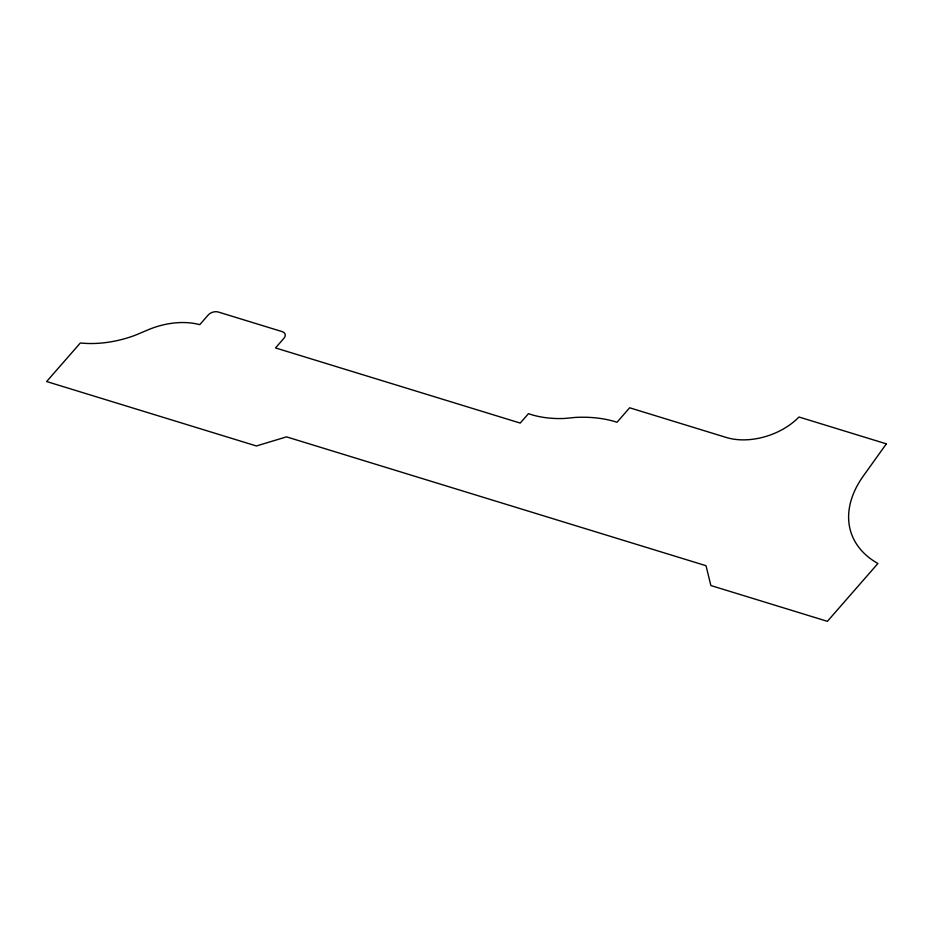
<?xml version="1.0" encoding="UTF-8"?>
<svg xmlns="http://www.w3.org/2000/svg" width="933" height="933" viewBox="0 0 933 933"><rect width="100%" height="100%" fill="white"/><g stroke="black" fill="none" stroke-linecap="round" stroke-linejoin="round"><path stroke-width="1.4" d="M886.35 443.851L863.025 476.413A115.587 74.757 -19 0 0 877.906 563.497L827.408 621.331L710.876 585.539L706.024 565.713L286.513 436.866L256.4 445.962L46.65 381.539L80.32 342.982A87.014 56.283 -19 0 0 135.46 335.157L148.324 329.734A60.89 39.384 -19 0 1 199.779 324.661L208.187 315.016A7.417 4.805 -19 0 1 218.229 311.995L282.314 331.67A7.417 4.805 -19 0 1 283.935 338.282L275.515 347.927L520.229 423.081L528.451 413.669A91.842 59.409 -19 0 0 564.722 418.451L575.218 417.436A106.887 69.135 -19 0 1 617.028 422.252L629.647 407.791L725.956 437.367A55.047 35.606 -19 0 0 798.951 417.004L886.35 443.851"/></g></svg>
